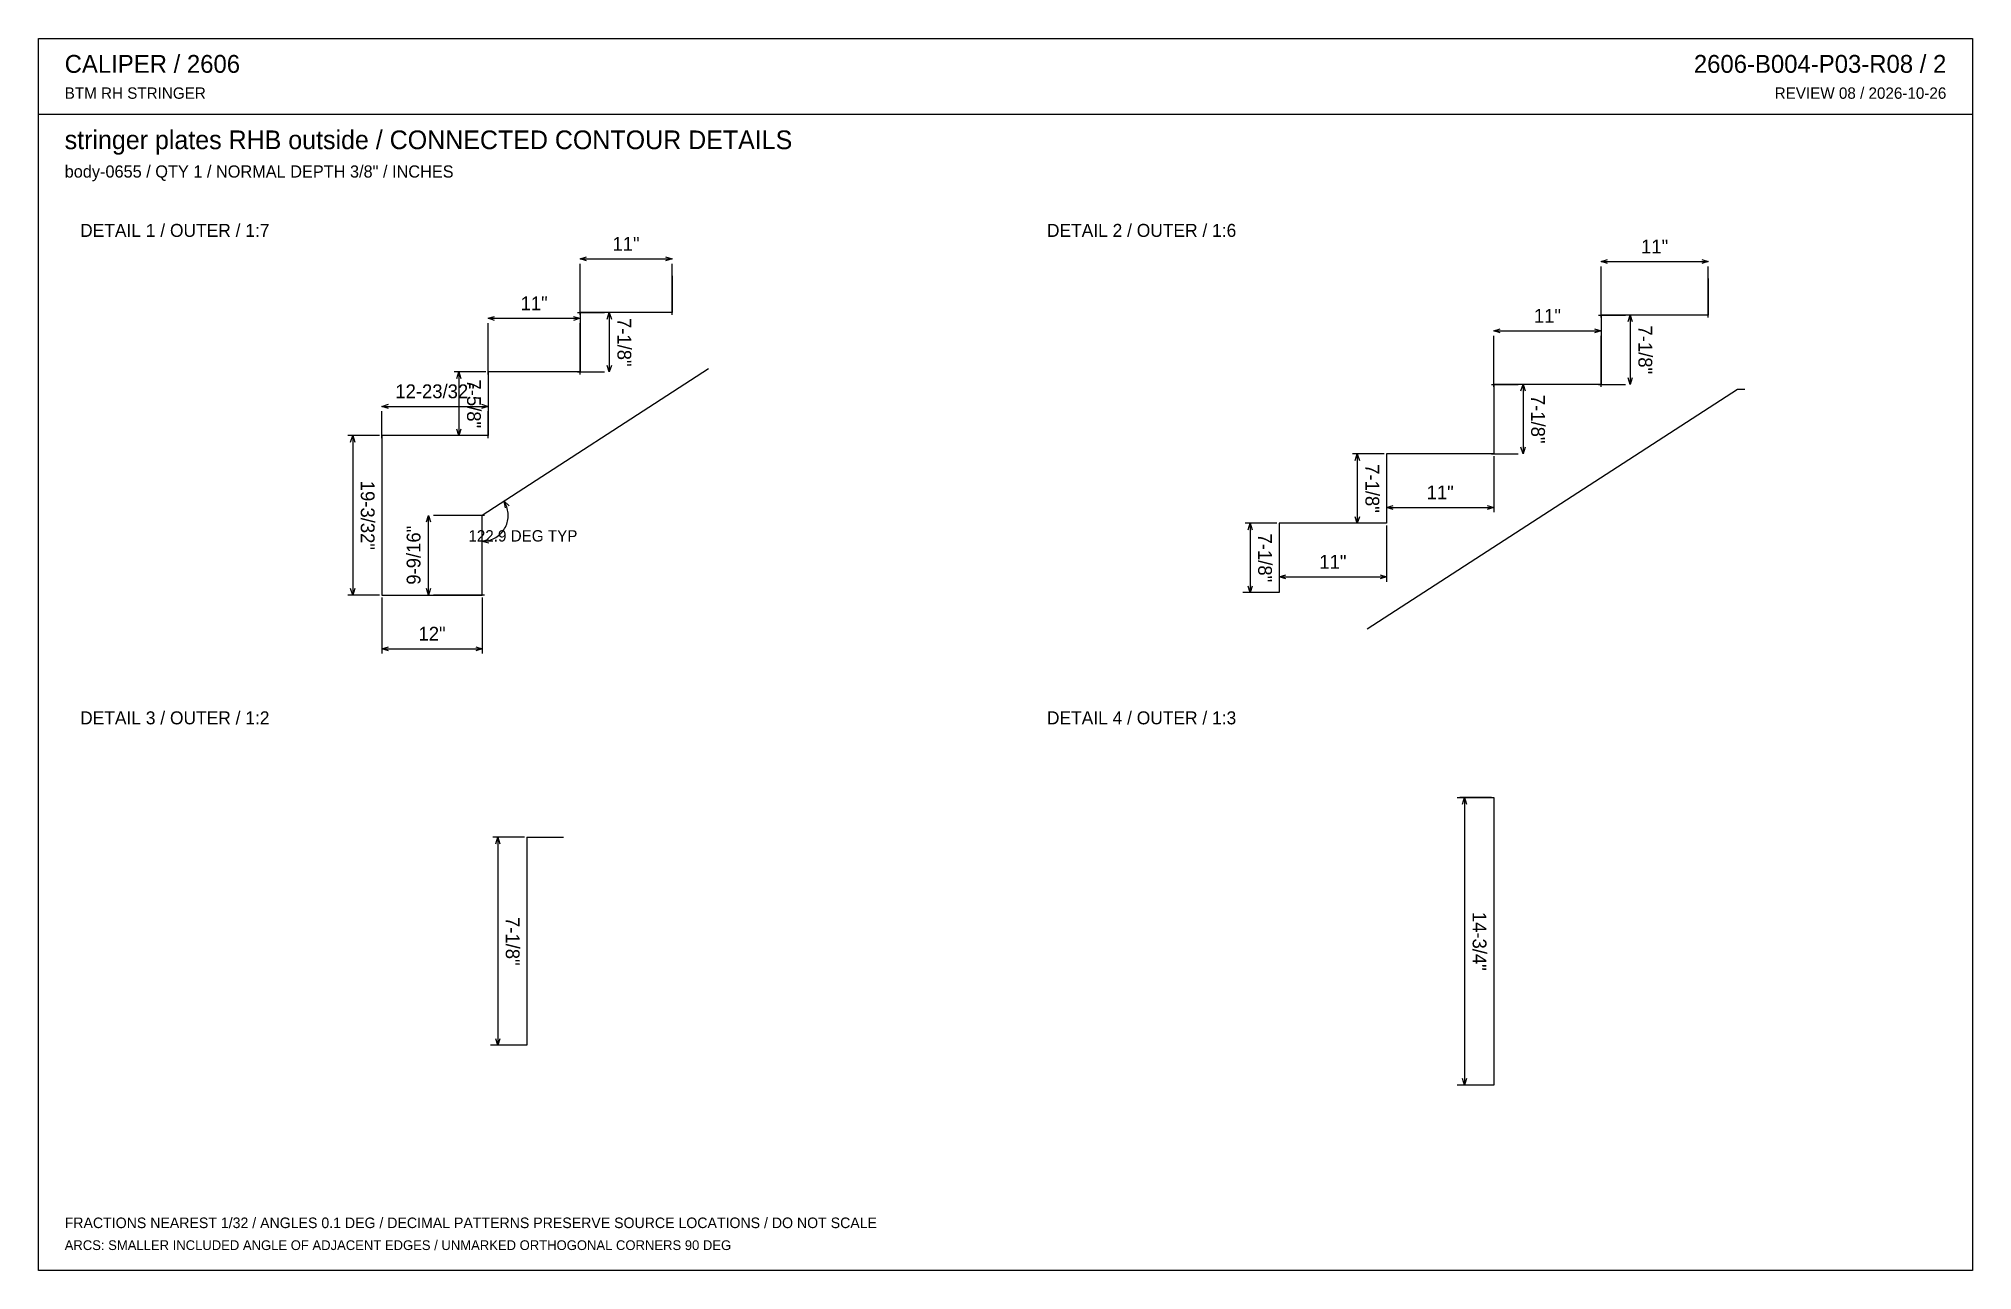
# Model space of a CAD drawing. Header units: inches. Extents: x 0.5 to 33.5, y 0.5 to 21.5.
import ezdxf
from ezdxf.enums import TextEntityAlignment as Align

# ---------------------------------------------------------------- set-up
doc = ezdxf.new("R2010")
doc.units = ezdxf.units.IN
doc.header["$MEASUREMENT"] = 0

msp = doc.modelspace()

# ---------------------------------------------------------------- linework, layer by layer
at = {"layer": 'ANNOTATION'}
for p, q in [((9.727, 17.763), (9.838, 17.798)), ((9.727, 17.763), (11.299, 17.763)), ((9.838, 17.728), (9.727, 17.763)), ((9.727, 16.804), (9.727, 17.679)), ((11.188, 17.798), (11.299, 17.763)), ((11.299, 17.763), (11.188, 17.728)), ((11.299, 16.804), (11.299, 17.679)), ((27.181, 17.718), (27.292, 17.753)), ((27.181, 17.718), (29.014, 17.718)), ((27.292, 17.684), (27.181, 17.718)), ((27.181, 16.76), (27.181, 17.635)), ((28.903, 17.753), (29.014, 17.718)), ((29.014, 17.718), (28.903, 17.684)), ((29.014, 16.76), (29.014, 17.635)), ((8.156, 16.747), (8.267, 16.781)), ((8.156, 16.747), (9.727, 16.747)), ((8.267, 16.712), (8.156, 16.747)), ((8.156, 15.788), (8.156, 16.663)), ((9.616, 16.781), (9.727, 16.747)), ((9.727, 16.747), (9.616, 16.712)), ((9.686, 16.846), (10.144, 16.846)), ((9.727, 15.788), (9.727, 16.663)), ((10.193, 16.735), (10.227, 16.846)), ((10.227, 16.846), (10.227, 15.83)), ((10.227, 16.846), (10.262, 16.735)), ((25.347, 16.533), (25.458, 16.568)), ((25.347, 16.533), (27.181, 16.533)), ((25.458, 16.498), (25.347, 16.533)), ((27.069, 16.568), (27.181, 16.533)), ((27.181, 16.533), (27.069, 16.498)), ((27.139, 16.802), (27.597, 16.802)), ((27.646, 16.691), (27.681, 16.802)), ((27.681, 16.802), (27.681, 15.616)), ((27.681, 16.802), (27.715, 16.691)), ((25.347, 15.574), (25.347, 16.449)), ((27.181, 15.574), (27.181, 16.449)), ((10.227, 15.83), (10.193, 15.941)), ((10.262, 15.941), (10.227, 15.83)), ((8.114, 15.83), (7.573, 15.83)), ((7.621, 15.719), (7.656, 15.83)), ((7.656, 15.83), (7.656, 14.742)), ((7.656, 15.83), (7.691, 15.719)), ((9.686, 15.83), (10.144, 15.83)), ((25.306, 15.616), (25.764, 15.616)), ((25.812, 15.505), (25.847, 15.616)), ((25.847, 15.616), (25.847, 14.431)), ((25.847, 15.616), (25.882, 15.505)), ((27.139, 15.616), (27.597, 15.616)), ((27.681, 15.616), (27.646, 15.727)), ((27.715, 15.727), (27.681, 15.616)), ((6.34, 15.242), (6.451, 15.277)), ((6.34, 15.242), (8.156, 15.242)), ((6.451, 15.208), (6.34, 15.242)), ((8.045, 15.277), (8.156, 15.242)), ((8.156, 15.242), (8.045, 15.208)), ((6.34, 14.701), (6.34, 15.159)), ((8.156, 14.701), (8.156, 15.159)), ((6.298, 14.742), (5.757, 14.742)), ((5.805, 14.631), (5.84, 14.742)), ((5.84, 14.742), (5.84, 12.015)), ((5.84, 14.742), (5.875, 14.631)), ((8.114, 14.742), (7.573, 14.742)), ((7.656, 14.742), (7.621, 14.853)), ((7.691, 14.853), (7.656, 14.742)), ((23.472, 14.431), (22.931, 14.431)), ((22.979, 14.319), (23.014, 14.431)), ((23.014, 14.431), (23.014, 13.245)), ((23.014, 14.431), (23.049, 14.319)), ((23.514, 14.389), (23.514, 13.431)), ((25.306, 14.431), (25.764, 14.431)), ((25.347, 14.389), (25.347, 13.431)), ((25.847, 14.431), (25.812, 14.542)), ((25.882, 14.542), (25.847, 14.431)), ((8.442, 13.597), (8.428, 13.62)), ((8.455, 13.507), (8.428, 13.62)), ((8.428, 13.62), (8.515, 13.543)), ((8.454, 13.573), (8.442, 13.597)), ((8.465, 13.548), (8.454, 13.573)), ((7.103, 13.268), (7.138, 13.379)), ((7.138, 12.015), (7.138, 13.379)), ((7.138, 13.379), (7.172, 13.268)), ((8.096, 13.379), (7.221, 13.379)), ((8.463, 13.203), (8.473, 13.228)), ((8.475, 13.522), (8.465, 13.548)), ((8.473, 13.228), (8.481, 13.254)), ((8.483, 13.496), (8.475, 13.522)), ((8.481, 13.254), (8.488, 13.281)), ((8.489, 13.47), (8.483, 13.496)), ((8.488, 13.281), (8.493, 13.307)), ((8.494, 13.443), (8.489, 13.47)), ((8.493, 13.307), (8.497, 13.334)), ((8.497, 13.416), (8.494, 13.443)), ((8.499, 13.389), (8.497, 13.416)), ((8.497, 13.334), (8.499, 13.362)), ((8.499, 13.362), (8.499, 13.389)), ((21.639, 13.245), (21.097, 13.245)), ((21.146, 13.134), (21.181, 13.245)), ((21.181, 13.245), (21.181, 12.059)), ((21.181, 13.245), (21.215, 13.134)), ((23.472, 13.245), (22.931, 13.245)), ((23.014, 13.245), (22.979, 13.356)), ((23.049, 13.356), (23.014, 13.245)), ((23.514, 13.514), (23.625, 13.549)), ((23.514, 13.514), (25.347, 13.514)), ((23.625, 13.479), (23.514, 13.514)), ((25.236, 13.549), (25.347, 13.514)), ((25.347, 13.514), (25.236, 13.479)), ((8.054, 12.934), (8.164, 12.972)), ((8.054, 12.934), (8.082, 12.935)), ((8.167, 12.903), (8.054, 12.934)), ((8.082, 12.935), (8.109, 12.938)), ((8.109, 12.938), (8.136, 12.942)), ((8.136, 12.942), (8.162, 12.948)), ((8.162, 12.948), (8.188, 12.955)), ((8.188, 12.955), (8.214, 12.964)), ((8.214, 12.964), (8.239, 12.975)), ((8.239, 12.975), (8.264, 12.987)), ((8.264, 12.987), (8.287, 13)), ((8.287, 13), (8.31, 13.015)), ((8.31, 13.015), (8.332, 13.032)), ((8.332, 13.032), (8.353, 13.049)), ((8.353, 13.049), (8.372, 13.068)), ((8.372, 13.068), (8.391, 13.088)), ((8.391, 13.088), (8.408, 13.109)), ((8.408, 13.109), (8.424, 13.131)), ((8.424, 13.131), (8.438, 13.155)), ((8.438, 13.155), (8.451, 13.178)), ((8.451, 13.178), (8.463, 13.203)), ((21.681, 13.203), (21.681, 12.245)), ((23.514, 13.203), (23.514, 12.245)), ((21.681, 12.328), (21.792, 12.363)), ((21.681, 12.328), (23.514, 12.328)), ((21.792, 12.294), (21.681, 12.328)), ((23.403, 12.363), (23.514, 12.328)), ((23.514, 12.328), (23.403, 12.294)), ((6.298, 12.015), (5.757, 12.015)), ((5.84, 12.015), (5.805, 12.126)), ((5.875, 12.126), (5.84, 12.015)), ((6.34, 11.973), (6.34, 11.015)), ((7.138, 12.015), (7.103, 12.126)), ((7.172, 12.126), (7.138, 12.015)), ((8.096, 12.015), (7.221, 12.015)), ((8.054, 11.973), (8.054, 11.015)), ((21.639, 12.059), (21.097, 12.059)), ((21.181, 12.059), (21.146, 12.17)), ((21.215, 12.17), (21.181, 12.059)), ((6.34, 11.098), (6.451, 11.133)), ((6.34, 11.098), (8.054, 11.098)), ((6.451, 11.064), (6.34, 11.098)), ((7.943, 11.133), (8.054, 11.098)), ((8.054, 11.098), (7.943, 11.064)), ((25.306, 8.556), (24.764, 8.556)), ((24.812, 8.444), (24.847, 8.556)), ((24.847, 8.556), (24.847, 3.639)), ((24.847, 8.556), (24.882, 8.444)), ((8.778, 7.876), (8.236, 7.876)), ((8.285, 7.765), (8.319, 7.876)), ((8.319, 7.876), (8.319, 4.319)), ((8.319, 7.876), (8.354, 7.765)), ((8.778, 4.319), (8.236, 4.319)), ((8.319, 4.319), (8.285, 4.43)), ((8.354, 4.43), (8.319, 4.319)), ((25.306, 3.639), (24.764, 3.639)), ((24.847, 3.639), (24.812, 3.75)), ((24.882, 3.75), (24.847, 3.639))]:
    msp.add_line(p, q, dxfattribs=at)
at = {"layer": 'OUTLINE'}
for p, q in [((0.472, 21.528), (33.528, 21.528)), ((0.472, 0.472), (0.472, 21.528)), ((33.528, 21.528), (33.528, 0.472)), ((0.472, 20.236), (33.528, 20.236)), ((11.299, 17.471), (11.299, 16.846)), ((29.014, 17.427), (29.014, 16.802)), ((9.727, 16.846), (9.727, 15.83)), ((11.299, 16.846), (9.727, 16.846)), ((29.014, 16.802), (27.181, 16.802)), ((27.181, 16.802), (27.181, 15.616)), ((11.924, 15.881), (8.054, 13.379)), ((9.727, 15.83), (8.156, 15.83)), ((8.156, 15.83), (8.156, 14.742)), ((27.181, 15.616), (25.347, 15.616)), ((25.347, 15.616), (25.347, 14.431)), ((29.516, 15.529), (23.184, 11.434)), ((29.639, 15.529), (29.516, 15.529)), ((8.156, 14.742), (6.34, 14.742)), ((6.34, 14.742), (6.34, 12.015)), ((25.347, 14.431), (23.514, 14.431)), ((23.514, 14.431), (23.514, 13.245)), ((8.054, 12.015), (8.054, 13.379)), ((23.514, 13.245), (21.681, 13.245)), ((21.681, 13.245), (21.681, 12.059)), ((6.34, 12.015), (8.054, 12.015)), ((21.681, 12.059), (21.056, 12.059)), ((24.722, 8.556), (25.347, 8.556)), ((25.347, 8.556), (25.347, 3.639)), ((8.819, 7.876), (9.444, 7.876)), ((8.819, 7.876), (8.819, 4.319)), ((8.819, 4.319), (8.194, 4.319)), ((25.347, 3.639), (24.722, 3.639)), ((33.528, 0.472), (0.472, 0.472))]:
    msp.add_line(p, q, dxfattribs=at)

# ---------------------------------------------------------------- texts
at = {"layer": 'ANNOTATION'}
for s, height, p in [('CALIPER / 2606', 0.30556, (0.917, 20.944)), ('BTM RH STRINGER', 0.19444, (0.917, 20.5)), ('stringer plates RHB outside / CONNECTED CONTOUR DETAILS', 0.31944, (0.917, 19.639)), ('body-0655 / QTY 1 / NORMAL DEPTH 3/8" / INCHES', 0.20833, (0.917, 19.153)), ('DETAIL 1 / OUTER / 1:7', 0.22222, (1.181, 18.139)), ('DETAIL 2 / OUTER / 1:6', 0.22222, (17.708, 18.139)), ('DETAIL 3 / OUTER / 1:2', 0.22222, (1.181, 9.806)), ('DETAIL 4 / OUTER / 1:3', 0.22222, (17.708, 9.806)), ('FRACTIONS NEAREST 1/32 / ANGLES 0.1 DEG / DECIMAL PATTERNS PRESERVE SOURCE LOCATIONS / DO NOT SCALE', 0.18056, (0.917, 1.194)), ('ARCS: SMALLER INCLUDED ANGLE OF ADJACENT EDGES / UNMARKED ORTHOGONAL CORNERS 90 DEG', 0.16667, (0.917, 0.819))]:
    msp.add_text(s, height=height, dxfattribs=at).set_placement(p)
for s, height, p in [('2606-B004-P03-R08 / 2', 0.30556, (33.083, 20.944)), ('REVIEW 08 / 2026-10-26', 0.19444, (33.083, 20.5))]:
    msp.add_text(s, height=height, dxfattribs=at).set_placement(p, align=Align.RIGHT)
for s, height, p in [('11"', 0.2361, (10.513, 17.902)), ('11"', 0.2361, (28.097, 17.857)), ('11"', 0.2361, (8.942, 16.885)), ('11"', 0.2361, (26.264, 16.672)), ('12-23/32"', 0.2361, (7.248, 15.381)), ('11"', 0.2361, (24.431, 13.653)), ('122.9 DEG TYP', 0.19444, (8.75, 12.931)), ('11"', 0.2361, (22.597, 12.467)), ('12"', 0.2361, (7.197, 11.237))]:
    msp.add_text(s, height=height, dxfattribs=at).set_placement(p, align=Align.CENTER)
for s, rotation, p in [('7-1/8"', -90, (10.366, 16.338)), ('7-1/8"', -90, (27.819, 16.209)), ('7-5/8"', -90, (7.795, 15.286)), ('7-1/8"', -90, (25.986, 15.023)), ('7-1/8"', -90, (23.153, 13.838)), ('19-3/32"', -90, (5.979, 13.379)), ('9-9/16"', 90, (6.999, 12.697)), ('7-1/8"', -90, (21.319, 12.652)), ('7-1/8"', -90, (8.458, 6.097)), ('14-3/4"', -90, (24.986, 6.097))]:
    msp.add_text(s, height=0.2361, rotation=rotation, dxfattribs=at).set_placement(p, align=Align.CENTER)

doc.saveas('drawing.dxf')
